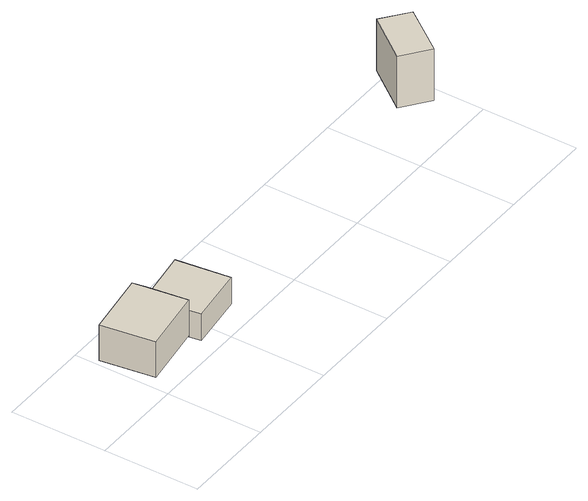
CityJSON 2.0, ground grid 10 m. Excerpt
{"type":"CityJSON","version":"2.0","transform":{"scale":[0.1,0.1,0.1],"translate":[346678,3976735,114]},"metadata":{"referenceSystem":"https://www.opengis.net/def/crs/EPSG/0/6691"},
"CityObjects":{
"building1":{"type":"Building","attributes":{"measuredHeight":4.7},"geometry":[{"type":"Solid","lod":"1","boundaries":[[[[0,1,2,3,4]],[[3,5,6,4]],[[2,7,5,3]],[[1,8,7,2]],[[0,9,8,1]],[[4,6,9,0]],[[5,7,8,9,6]]]]}]},
"building2":{"type":"Building","attributes":{"measuredHeight":3},"geometry":[{"type":"Solid","lod":"1","boundaries":[[[[10,11,12,13,14]],[[13,15,16,14]],[[12,17,15,13]],[[11,18,17,12]],[[10,19,18,11]],[[14,16,19,10]],[[15,17,18,19,16]]]]}]},
"building3":{"type":"Building","attributes":{"measuredHeight":5.8},"geometry":[{"type":"Solid","lod":"1","boundaries":[[[[20,21,22,23]],[[22,24,25,23]],[[21,26,24,22]],[[20,27,26,21]],[[23,25,27,20]],[[24,26,27,25]]]]}]}
},
"vertices":[
[79,31,9],[12,21,9],[4,77,9],[71,87,9],[73,74,9],[71,87,49],[73,74,49],[4,77,49],[12,21,49],[79,31,49],
[133,83,7],[140,27,7],[81,19,7],[79,31,7],[73,74,7],[79,31,37],[73,74,37],[81,19,37],[140,27,37],[133,83,37],
[466,53,58],[432,7,58],[404,28,58],[439,74,58],[404,28,116],[439,74,116],[432,7,116],[466,53,116]
]}
